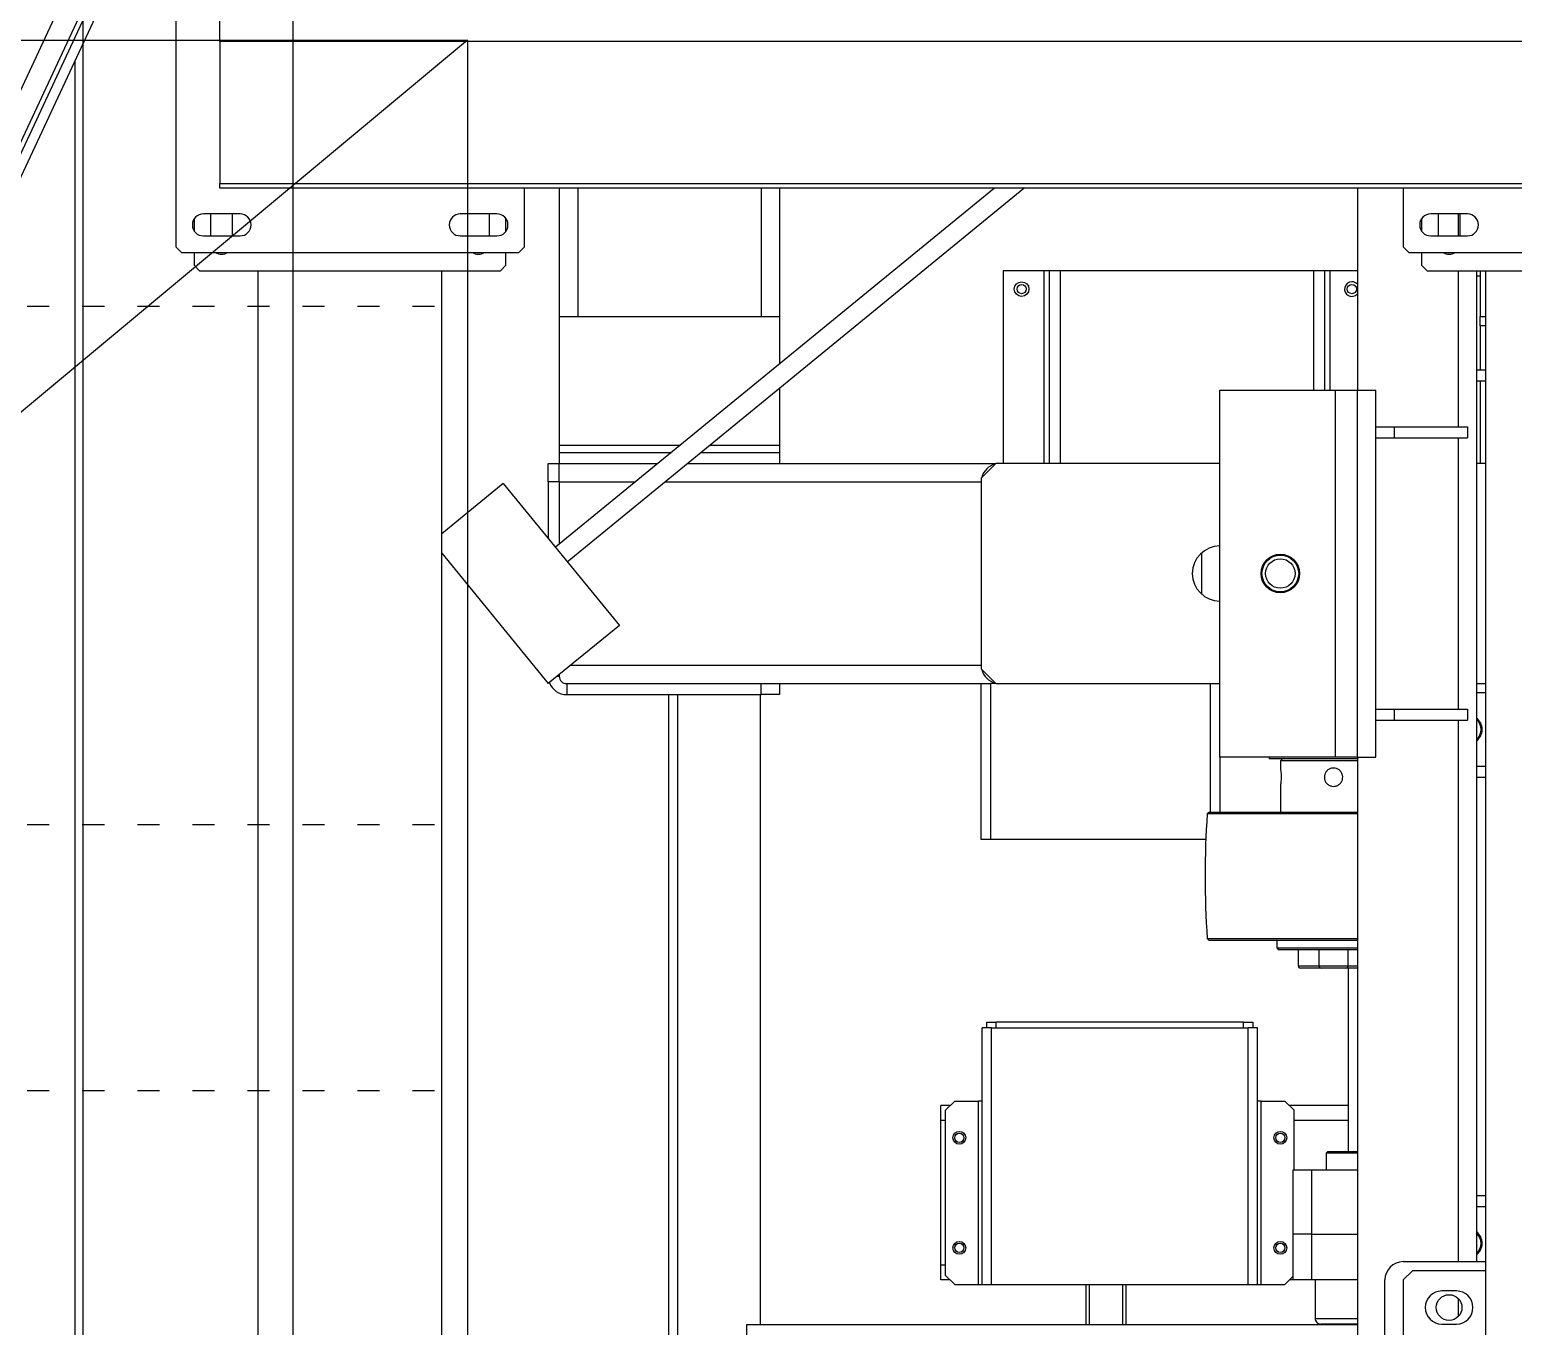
# Model space of a CAD drawing. Header units: millimetres. Extents: x 6622 to 532820, y 3370 to 359312.
# Drawn here: x 469961 to 470770, y 311420 to 312126 of the extents above; entities that cross this region are included whole.
import ezdxf

# ---------------------------------------------------------------- set-up
doc = ezdxf.new("R2010")
doc.units = ezdxf.units.MM
doc.linetypes.add('ACAD_ISO03W100', pattern=[30, 12, -18])

# ---------------------------------------------------------------- blocks, each defined once
blk = doc.blocks.new('A$C6F3A12F4')
at = {"color": 2, "linetype": 'Continuous', "lineweight": 25}
for p, q in [((2505.2, 2635), (2505.2, 1065)), ((2582.6, 1065), (2582.6, 2635)), ((2585.2, 2635), (2585.2, 1065)), ((2620.2, 1713), (2620.2, 1897)), ((2630.2, 1723), (2630.2, 1887)), ((3640.2, 1755), (2630.2, 1755)), ((2655.2, 1752), (2655.2, 1755)), ((2660.2, 1755), (2660.2, 1752)), ((2684.2, 1750), (2684.2, 1755)), ((2690.2, 1750), (2690.2, 1755)), ((2735.2, 1755), (2735.2, 1750)), ((2855.2, 1750), (2855.2, 1755)), ((2860.2, 1755), (2860.2, 1750)), ((2900.2, 1750), (2900.2, 1755)), ((2906.2, 1750), (2906.2, 1755)), ((3134.2, 1750), (3134.2, 1755)), ((3140.2, 1750), (3140.2, 1755)), ((3170.2, 1710), (3170.2, 1755)), ((3175.2, 1755), (3175.2, 1715)), ((2630.2, 1752), (2633.2, 1752)), ((2630.2, 1750), (2684.2, 1750)), ((2633.2, 1752), (2633.2, 1750)), ((2633.2, 1752), (2655.2, 1752)), ((2660.2, 1752), (2655.2, 1752)), ((2660.2, 1752), (2684.2, 1752)), ((2684.2, 1750), (2690.2, 1750)), ((2690.2, 1752), (2735.2, 1752)), ((2690.2, 1750), (2900.2, 1750)), ((2900.2, 1750), (2906.2, 1750)), ((2906.2, 1750), (3134.2, 1750)), ((3134.2, 1750), (3140.2, 1750)), ((3140.2, 1750), (3170.2, 1750)), ((2599.2, 1745), (2599.2, 1725)), ((2611.2, 1741), (2599.2, 1741)), ((2599.2, 1740), (2611.2, 1740)), ((2611.2, 1725), (2611.2, 1745)), ((2630.2, 1740), (2715.2, 1740)), ((2715.2, 1705), (2715.2, 1745)), ((2715.2, 1745), (2721.2, 1745)), ((2721.2, 1705), (2721.2, 1745)), ((2721.2, 1740), (2869.2, 1740)), ((2869.2, 1705), (2869.2, 1745)), ((2869.2, 1745), (2875.2, 1745)), ((2875.2, 1705), (2875.2, 1745)), ((2875.2, 1740), (3170.2, 1740)), ((3186.2, 1739), (3186.2, 1731)), ((3190.3, 1740), (3200.1, 1740)), ((3204.2, 1731), (3204.2, 1739)), ((2599.2, 1729), (2611.2, 1729)), ((2627.2, 1720), (2630.2, 1723)), ((2601.88, 1720), (2608.52, 1720)), ((2620.2, 1720), (2627.2, 1720)), ((3175.2, 1715), (3180.2, 1710)), ((2585.2, 1710), (2617.2, 1710)), ((2617.2, 1710), (2620.2, 1713)), ((3180.2, 1710), (3249.22, 1710)), ((2715.2, 1705), (2721.2, 1705)), ((2715.2, 1695), (2715.2, 1705)), ((2721.2, 1695), (2721.2, 1705)), ((2869.2, 1695), (2869.2, 1705)), ((2869.2, 1705), (2875.2, 1705)), ((2875.2, 1695), (2875.2, 1705)), ((3370.2, 1700), (3180.2, 1700)), ((2695.2, 1685), (2695.2, 1695)), ((2895.2, 1695), (2695.2, 1695)), ((2895.2, 1685), (2895.2, 1695)), ((2585.2, 1685), (2695.2, 1685)), ((2630.2, 1685), (2630.2, 1670)), ((2895.2, 1685), (2695.2, 1685)), ((2695.2, 1673), (2695.2, 1685)), ((2895.2, 1685), (2895.2, 1673)), ((2895.2, 1685), (3480.2, 1685)), ((2896.2, 1685), (2896.2, 1637)), ((2897.2, 1685), (2897.2, 1643)), ((2925.2, 1609.54), (2925.2, 1685)), ((2926.2, 1685), (2926.2, 1608.48)), ((2994.13, 1603.15), (2994.13, 1685)), ((2995.2, 1685), (2995.2, 1609.47)), ((2999.2, 1641), (2999.2, 1685)), ((3000.2, 1685), (3000.2, 1642)), ((3008.95, 1680), (3008.95, 1685)), ((3010.2, 1685), (3010.2, 1678.75)), ((3110.2, 1668.8), (3110.2, 1685)), ((3111, 1685), (3111, 1668)), ((3120.2, 1660), (3120.2, 1685)), ((3155.2, 1660), (3155.2, 1685)), ((3180.2, 1685), (3180.2, 1660)), ((3201.2, 1662), (3201.2, 1685)), ((3204.2, 1685), (3204.2, 1665)), ((3204.7, 1685), (3204.7, 1352)), ((3008.95, 1680), (3000.2, 1680)), ((3008.95, 1664), (3008.95, 1680)), ((3010.2, 1680), (3110.2, 1680)), ((3010.2, 1678.75), (3010.2, 1665.25)), ((3085.2, 1680), (3085.2, 1648)), ((3093.2, 1680), (3093.2, 1650.5)), ((2630.2, 1670), (2630.2, 1667)), ((2630.2, 1670), (2695.2, 1670)), ((2630.2, 1667), (2695.2, 1667)), ((2630.2, 1667), (2630.2, 1661)), ((2895.2, 1673), (2695.2, 1673)), ((2695.2, 1610), (2695.2, 1673)), ((2895.2, 1673), (2895.2, 1610)), ((3110.2, 1668.8), (3111, 1668)), ((3111, 1668), (3120.2, 1668)), ((2630.2, 1661), (2630.2, 1523)), ((2630.2, 1661), (2695.2, 1661)), ((3000.2, 1664), (3008.95, 1664)), ((3008.95, 1652.74), (3008.95, 1664)), ((3010.2, 1665.25), (3010.2, 1653.99)), ((3120.2, 1660), (3155.2, 1660)), ((3120.2, 1650), (3120.2, 1660)), ((3155.2, 1660), (3155.2, 1650)), ((3155.2, 1660), (3180.2, 1660)), ((3180.2, 1662), (3201.2, 1662)), ((3180.2, 1660), (3180.2, 1650)), ((3000.2, 1652.74), (3008.95, 1652.74)), ((3087.7, 1650.5), (3082.7, 1645.5)), ((3120.2, 1650.5), (3087.7, 1650.5)), ((3155.2, 1650), (3120.2, 1650)), ((3180.2, 1650), (3155.2, 1650)), ((3182.7, 1645.5), (3178.2, 1650)), ((3180.2, 1650), (3180.2, 1648)), ((2896.2, 1644), (2897.2, 1643)), ((2897.2, 1643), (2901.2, 1643)), ((2911.14, 1643), (2925.2, 1643)), ((2999.2, 1641), (3000.2, 1642)), ((3082.7, 1632.5), (3082.7, 1645.5)), ((3182.7, 1632.5), (3182.7, 1645.5)), ((2895.2, 1637), (2896.2, 1637)), ((2995.2, 1641), (2999.2, 1641)), ((3039.7, 1628), (3042.7, 1628)), ((3039.7, 1623), (3039.7, 1628)), ((3182.7, 1630.5), (3042.7, 1630.5)), ((3042.7, 1630.5), (3042.7, 1625.5)), ((3182.7, 1625.5), (3042.7, 1625.5)), ((3042.7, 1485.5), (3042.7, 1625.5)), ((3082.7, 1632.5), (3082.7, 1630.5)), ((3182.7, 1632.5), (3082.7, 1632.5)), ((3182.7, 1630.5), (3182.7, 1632.5)), ((3182.7, 1625.5), (3182.7, 1630.5)), ((3182.7, 1485.5), (3182.7, 1625.5)), ((3042.7, 1623), (3039.7, 1623)), ((3039.7, 1623), (3039.7, 1488)), ((2895.2, 1610), (2695.2, 1610)), ((2735.2, 1610), (2735.2, 1488)), ((2855.2, 1488), (2855.2, 1610)), ((2895.2, 1610), (2925.2, 1610)), ((2925.2, 1604.3), (2925.2, 1609.54)), ((2995.2, 1609.47), (2995.2, 1604.23)), ((2925.2, 1605), (2855.2, 1605)), ((2925.2, 1604.3), (2926.2, 1603.16)), ((2926.2, 1608.48), (2926.2, 1603.16)), ((2940.2, 1602.4), (2940.2, 1485)), ((2994.13, 1603.15), (2995.2, 1604.23)), ((2784.02, 1600), (2806.38, 1600)), ((3204.7, 1559), (3182.7, 1559)), ((3182.7, 1557), (3204.7, 1557)), ((3204.7, 1539), (3182.7, 1539)), ((3182.7, 1537), (3204.7, 1537)), ((2630.2, 1523), (2630.2, 1517)), ((2630.2, 1523), (2735.2, 1523)), ((2630.2, 1517), (2735.2, 1517)), ((2630.2, 1517), (2630.2, 1514)), ((2630.2, 1514), (2630.2, 1492)), ((2630.2, 1514), (2735.2, 1514)), ((2788.78, 1254.28), (2585.2, 1503.25)), ((2630.2, 1492), (2735.2, 1492)), ((2585.2, 1487.18), (2780.9, 1247.84)), ((2735.2, 1488), (2743.2, 1480)), ((2735.2, 1319.8), (2735.2, 1488)), ((2743.2, 1480), (2847.2, 1480)), ((2745.2, 1307.57), (2745.2, 1480)), ((2845.2, 1256.23), (2845.2, 1480)), ((2847.2, 1480), (2855.2, 1488)), ((2855.2, 1488), (2855.2, 1485)), ((2855.2, 1485), (2940.2, 1485)), ((2855.2, 1480), (2855.2, 1485)), ((2940.2, 1480), (2855.2, 1480)), ((2855.2, 1370), (2855.2, 1480)), ((2940.2, 1485), (2940.2, 1480)), ((3039.7, 1488), (3042.7, 1488)), ((3039.7, 1483), (3039.7, 1488)), ((3042.7, 1483), (3039.7, 1483)), ((3182.7, 1485.5), (3042.7, 1485.5)), ((3042.7, 1485.5), (3042.7, 1480.5)), ((3182.7, 1480.5), (3042.7, 1480.5)), ((3082.7, 1480.5), (3082.7, 1478.5)), ((3182.7, 1480.5), (3182.7, 1485.5)), ((3182.7, 1478.5), (3182.7, 1480.5)), ((3182.7, 1478.5), (3082.7, 1478.5)), ((3082.7, 1465.5), (3082.7, 1478.5)), ((3182.7, 1465.5), (3182.7, 1478.5)), ((3082.7, 1465.5), (3087.7, 1460.5)), ((3177.7, 1460.5), (3182.7, 1465.5)), ((3085.2, 1463), (3085.2, 1458)), ((3093.2, 1458), (3085.2, 1458)), ((3177.7, 1460.5), (3087.7, 1460.5)), ((3093.2, 1460.5), (3093.2, 1458)), ((3172.2, 1458), (3093.2, 1458)), ((3172.2, 1460.5), (3172.2, 1458)), ((3180.2, 1458), (3172.2, 1458)), ((3180.2, 1463), (3180.2, 1458)), ((2585.2, 1370), (2655.2, 1370)), ((2655.2, 1250), (2655.2, 1370)), ((2655.2, 1370), (2681.01, 1370)), ((2694.16, 1370), (2725.2, 1370)), ((2725.2, 1370), (2729.2, 1370)), ((2725.2, 1332.03), (2725.2, 1370)), ((2729.2, 1327.14), (2729.2, 1370)), ((2729.2, 1370), (2735.2, 1370)), ((2855.2, 1370), (2861.2, 1370)), ((2855.2, 1360), (2855.2, 1370)), ((2861.2, 1370), (2861.2, 1360)), ((2585.2, 1360), (2655.2, 1360)), ((2855.2, 1254), (2855.2, 1360)), ((2861.2, 1360), (2855.2, 1360)), ((2861.2, 1254), (2861.2, 1360)), ((2861.2, 1359.5), (3204.7, 1359.5)), ((3204.7, 1352), (3685.7, 1352)), ((2725.2, 1250), (2725.2, 1315.96)), ((2729.2, 1250), (2729.2, 1311.07)), ((2861.2, 1314.5), (3685.7, 1314.5)), ((2735.2, 1250), (2735.2, 1303.73)), ((2861.2, 1309.5), (3678, 1309.5)), ((2745.2, 1250), (2745.2, 1291.5)), ((2746.13, 1219.41), (2823.55, 1282.71)), ((2823.55, 1282.71), (2855.2, 1244)), ((1915.35, 1265.87), (3685.7, 440.34)), ((3685.7, 431.51), (1911.97, 1258.62)), ((1913.06, 1260.97), (3685.7, 434.38)), ((2585.2, 1260), (2655.2, 1260)), ((2855.2, 1254), (2861.2, 1254)), ((3685.7, 418.27), (1906.89, 1247.74)), ((2585.2, 1250), (2655.2, 1250)), ((2655.2, 1250), (2725.2, 1250)), ((2725.2, 1250), (2729.2, 1250)), ((2729.2, 1250), (2735.2, 1250)), ((2735.2, 1244), (2735.2, 1250)), ((2745.2, 1250), (2735.2, 1250)), ((2745.2, 1250), (2745.2, 1244)), ((2745.2, 1250), (2779.14, 1250)), ((2850.29, 1250), (2851.2, 1250)), ((2851.2, 1248.89), (2851.2, 1250)), ((2745.2, 1244), (2735.2, 1244)), ((2745.2, 1244), (2776.21, 1244)), ((2784.16, 1185.91), (2855.2, 1244)), ((2617.2, 1231), (2585.2, 1231)), ((2620.2, 1228), (2617.2, 1231)), ((2620.2, 1044), (2620.2, 1228)), ((2599.2, 1216), (2599.2, 1196)), ((2608.65, 1220.91), (2601.75, 1220.91)), ((2611.2, 1196), (2611.2, 1216)), ((2627.2, 1220.91), (2620.2, 1220.91)), ((2630.2, 1217.91), (2627.2, 1220.91)), ((2630.2, 1053.91), (2630.2, 1217.91)), ((2746.13, 1219.41), (2773.53, 1185.91)), ((2611.2, 1211.91), (2599.2, 1211.91)), ((2599.2, 1199.91), (2611.2, 1199.91)), ((3640.2, 1185.91), (2630.2, 1185.91)), ((3640.2, 1085.91), (2630.2, 1085.91)), ((2599.2, 1076), (2599.2, 1056)), ((2611.2, 1056), (2611.2, 1076)), ((2611.2, 1071.91), (2599.2, 1071.91)), ((2505.2, 1065), (2493.2, 1065)), ((2505.2, 1065), (2582.6, 1065)), ((2585.2, 1065), (2582.6, 1065)), ((2599.2, 1059.91), (2611.2, 1059.91)), ((2627.2, 1050.91), (2630.2, 1053.91)), ((2602.03, 1050.91), (2608.37, 1050.91)), ((2617.2, 1041), (2620.2, 1044)), ((2620.2, 1050.91), (2627.2, 1050.91)), ((2453.2, 1041), (2617.2, 1041)), ((2515.72, 985.91), (3679.2, 985.91))]:
    blk.add_line(p, q, dxfattribs=at)
for centre, radius in [((3195.2, 1735), 7), ((2640.2, 1682), 2.5), ((2795.2, 1643), 10.5), ((2795.2, 1643), 10), ((2795.2, 1643), 8), ((3102.7, 1643), 3.5), ((3102.7, 1643), 2.5), ((3162.7, 1643), 3.5), ((3162.7, 1643), 2.5), ((2640.2, 1502), 4), ((2640.2, 1502), 2.5), ((3102.7, 1468), 3.5), ((3102.7, 1468), 2.5), ((3162.7, 1468), 3.5), ((3162.7, 1468), 2.5)]:
    blk.add_circle(centre, radius, dxfattribs=at)
for centre, radius, start, end in [((2605.2, 1745), 6, 0, 180), ((2880.2, 1745), 8, 90, 141.31781), ((2880.2, 1745), 7.4, 90, 137.49336), ((2880.2, 1745), 8, 38.68219, 90), ((2880.2, 1745), 7.4, 42.50664, 90), ((3160.2, 1745), 8, 90, 141.31781), ((3160.2, 1745), 7.4, 90, 137.49336), ((3160.2, 1745), 8, 38.68219, 90), ((3160.2, 1745), 7.4, 42.50664, 90), ((3195.2, 1739), 9, 0, 180), ((2615.2, 1735), 6, 326.44269, 33.55731), ((3195.2, 1731), 9, 180, 0), ((2605.2, 1725), 6, 180, 0), ((3180.2, 1710), 10, 180, 270), ((2640.2, 1682), 4, 180, 48.59038), ((2640.2, 1682), 4, 131.40962, 180), ((3008.95, 1678.75), 1.25, 0, 90), ((3008.95, 1665.25), 1.25, 270, 0), ((3201.2, 1665), 3, 270, 0), ((3008.95, 1653.99), 1.25, 270, 0), ((2795.2, 1610), 15, 180, 0), ((2960.2, 2102), 500, 266.10049, 273.8906), ((2745.2, 1490), 10, 193.05194, 256.94806), ((2845.2, 1490), 10, 283.05194, 346.94806), ((2851.2, 1254), 4, 270, 0), ((2851.2, 1254), 10, 290.40677, 0), ((2605.2, 1216), 6, 0, 180), ((2615.2, 1205.91), 6, 326.44269, 33.55731), ((2605.2, 1196), 6, 180, 0), ((2605.2, 1076), 6, 0, 180), ((2615.2, 1065.91), 6, 326.44269, 33.55731), ((2605.2, 1056), 6, 180, 0)]:
    blk.add_arc(centre, radius, start, end, dxfattribs=at)
for points, knots in [([(2901.2, 1672), (2901.25, 1672.56), (2901.36, 1673.67), (2902.21, 1675.16), (2903.47, 1676.3), (2905.05, 1676.96), (2906.75, 1677.06), (2908.38, 1676.6), (2909.77, 1675.64), (2910.77, 1674.26), (2911.26, 1672.62), (2911.18, 1670.92), (2910.55, 1669.35), (2909.43, 1668.06), (2907.95, 1667.21), (2906.27, 1666.91), (2904.59, 1667.17), (2903.1, 1667.96), (2901.95, 1669.2), (2901.3, 1670.63), (2901.23, 1671.6), (2901.2, 1672)], [0, 0, 0, 0, 0.053149, 0.10628, 0.159894, 0.213862, 0.267283, 0.320129, 0.373248, 0.42707, 0.480935, 0.534123, 0.586973, 0.640323, 0.694261, 0.747951, 0.800934, 0.853848, 0.907444, 0.961406, 1, 1, 1, 1]), ([(2901.2, 1643), (2901.25, 1643.01), (2901.36, 1643.03), (2902.21, 1643.16), (2903.47, 1643.32), (2905.05, 1643.43), (2906.75, 1643.45), (2908.38, 1643.37), (2909.77, 1643.22), (2910.75, 1643.08), (2911.22, 1643), (2911.15, 1643.01), (2911.14, 1643.01)], [0, 0, 0, 0, 0.106299, 0.21252, 0.319773, 0.427706, 0.534547, 0.640249, 0.74647, 0.854128, 0.961844, 1, 1, 1, 1])]:
    blk.add_open_spline(points, degree=3, knots=knots, dxfattribs=at)
blk = doc.blocks.new('A$C2A5E29B8')
at = {"color": 3}
for p, q in [((990.37, 0), (990.37, 5125.97)), ((1104.65, 5125.97), (1104.65, 0))]:
    blk.add_line(p, q, dxfattribs=at)
at = {"color": 5}
for p, q in [((0, 1055.09), (1200, 1055.09)), ((1200, 1055.09), (0, 55.09)), ((1200, 1055.09), (1200, 55.09))]:
    blk.add_line(p, q, dxfattribs=at)
at = {"color": 5, "linetype": 'ACAD_ISO03W100'}
for p, q in [((0, 909.99), (1200, 909.99)), ((0, 627.64), (1200, 627.64)), ((0, 482.54), (1200, 482.54))]:
    blk.add_line(p, q, dxfattribs=at)

msp = doc.modelspace()

# ---------------------------------------------------------------- block references
at = {"color": 3}
msp.add_blockref('A$C2A5E29B8', (469000, 311065.654), dxfattribs=at)
at = {"color": 0, "rotation": 270}
msp.add_blockref('A$C6F3A12F4', (469000, 314625.198), dxfattribs=at)

doc.saveas('drawing.dxf')
